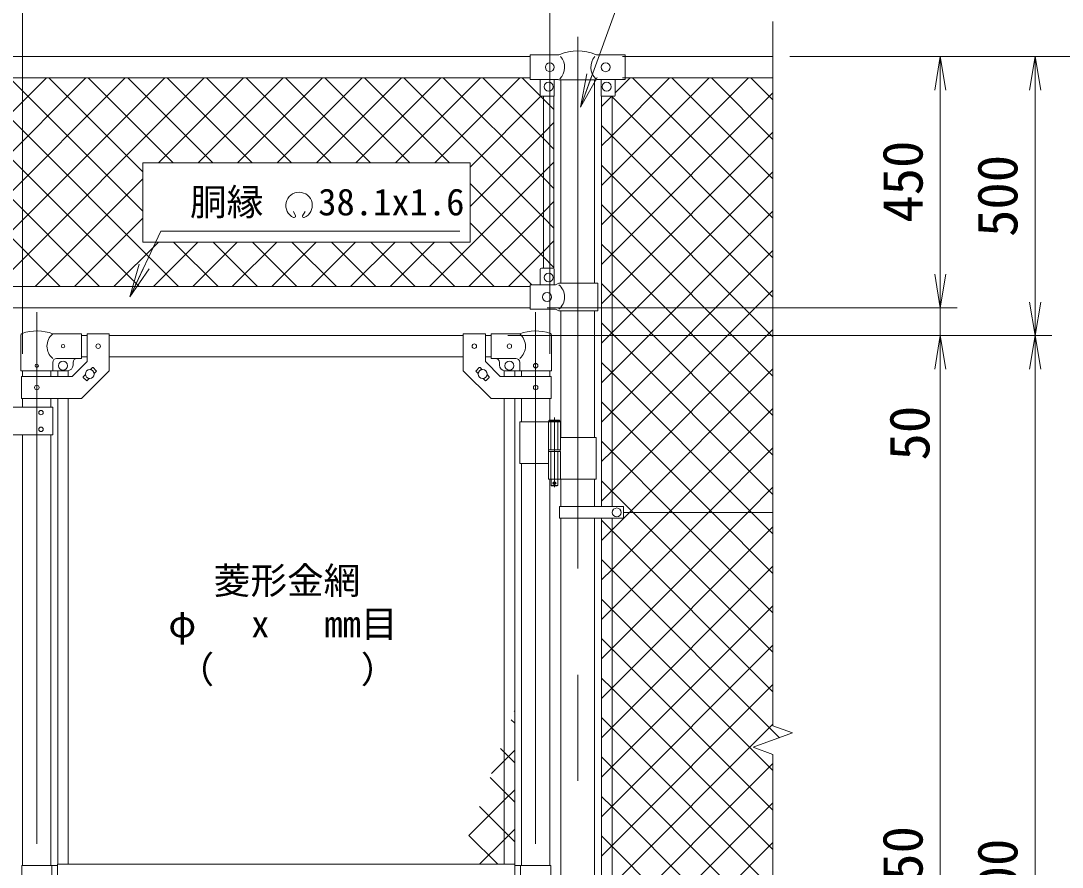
# Model space of a CAD drawing. Units: millimetres, scale not verified. Extents: x -6300 to 6300, y -4455 to 4455.
# Drawn here: x 2005 to 3872, y -109 to 1408 of the extents above; entities that cross this region are included whole.
import ezdxf
from ezdxf.enums import TextEntityAlignment as Align

# ---------------------------------------------------------------- set-up
doc = ezdxf.new("R2010")
doc.units = ezdxf.units.MM
doc.header["$LTSCALE"] = 30
doc.linetypes.add('DASHED', pattern=[7.5, 6, -1.5])
doc.linetypes.add('USER1', pattern=[50.8, 31.75, -6.35, 6.35, -6.35])
for name, color, linetype, lineweight in [('0-0_D-BMK', 2, 'USER1', 13), ('0-1_D-STR1', 1, 'Continuous', 18), ('0-2_D-STR3', 3, 'Continuous', 13), ('0-6_D-STR-DIM', 7, 'Continuous', 9), ('0-7_0', 7, 'Continuous', 9), ('0-8_D-STR-TXT', 7, 'Continuous', 9), ('0-9_Defpoints', 8, 'Continuous', 18), ('0-A_D-STR2', 7, 'Continuous', 9)]:
    doc.layers.add(name, color=color, linetype=linetype, lineweight=lineweight)
doc.styles.add('ＭＳ ゴシック', font='')
doc.styles.get('ＭＳ ゴシック').set_extended_font_data('MS Gothic')

# ---------------------------------------------------------------- blocks, each defined once
blk = doc.blocks.new('_Open')
at = {"layer": '0-7_0'}
blk.add_line((-30, 5), (0, 0), dxfattribs=at)
blk.add_lwpolyline([(-30, -5), (0, 0), (-30, 0)], dxfattribs=at)

msp = doc.modelspace()

# ---------------------------------------------------------------- linework, layer by layer
at = {"layer": '0-0_D-BMK'}
for p, q in [((3003.09, 1379.08), (3003.09, -1516.74)), ((2033.49, 885.57), (2033.49, -1152.82)), ((2927.69, 885.57), (2927.69, -1152.82)), ((2961.25, 697.26), (2961.25, 572.37)), ((2957.62, 579.34), (2964.87, 579.34))]:
    msp.add_line(p, q, dxfattribs=at)
at = {"layer": '0-1_D-STR1'}
for p, q in [((1088.09, 1343.84), (2918.09, 1343.84)), ((3083.09, 1343.84), (3353.09, 1343.84)), ((1088.09, 1305.74), (2918.09, 1305.74)), ((2972.84, 1302.34), (2972.84, 937.94)), ((3033.34, 1302.34), (3033.34, 937.94)), ((3083.09, 1305.84), (3353.09, 1305.84)), ((2918.09, 931.84), (1088.09, 931.84)), ((2918.09, 893.84), (1088.09, 893.84)), ((2972.84, 887.94), (2972.84, 661.34)), ((3033.34, 887.94), (3033.34, 661.34)), ((2123.49, 843.84), (2113.49, 843.84)), ((2797.69, 843.84), (2163.49, 843.84)), ((2847.69, 843.84), (2837.69, 843.84)), ((2123.49, 805.84), (2113.49, 805.84)), ((2797.69, 805.84), (2163.49, 805.84)), ((2847.69, 805.84), (2837.69, 805.84)), ((2008.09, 780.84), (2008.09, 770.79)), ((2058.89, 780.84), (2058.89, 770.79)), ((2902.29, 780.84), (2902.29, 770.79)), ((2953.09, 780.84), (2953.09, 770.79)), ((2008.09, 730.79), (2008.09, 715.79)), ((2058.89, 730.79), (2058.89, 715.79)), ((2902.29, 730.79), (2902.29, 689.34)), ((2953.09, 730.79), (2953.09, 692.34)), ((2008.09, 665.79), (2008.09, -106.16)), ((2058.89, 665.79), (2058.89, -106.16)), ((2902.29, 614.34), (2902.29, -106.16)), ((2953.09, 586.34), (2953.09, -106.16)), ((2972.84, 586.34), (2972.84, 537.34)), ((3033.34, 586.34), (3033.34, 537.34)), ((2972.84, 516.34), (2972.84, -278.66)), ((3033.34, 516.34), (3033.34, -278.66))]:
    msp.add_line(p, q, dxfattribs=at)
at = {"layer": '0-2_D-STR3'}
for p, q in [((2918.09, 1302.84), (2918.09, 1346.84)), ((2967.31, 1346.84), (2918.09, 1346.84)), ((3088.09, 1346.84), (3038.87, 1346.84)), ((3088.09, 1302.84), (3088.09, 1346.84)), ((2968.29, 1302.84), (2918.09, 1302.84)), ((2936.09, 1302.84), (2936.09, 1273.84)), ((2961.09, 1302.84), (2961.09, 1273.84)), ((2969.29, 1302.34), (2968.29, 1302.84)), ((3036.89, 1302.34), (2969.29, 1302.34)), ((3036.89, 1302.34), (3037.89, 1302.84)), ((3088.09, 1302.84), (3037.89, 1302.84)), ((3045.09, 1302.84), (3045.09, 1273.84)), ((3070.09, 1302.84), (3070.09, 1273.84)), ((2960.09, 1272.84), (2937.09, 1272.84)), ((2941.59, 964.94), (2941.59, 1272.84)), ((2960.59, 964.26), (2960.59, 1272.97)), ((3045.59, 1272.97), (3045.59, 537.34)), ((3046.09, 1272.84), (3069.09, 1272.84)), ((3064.59, 1272.84), (3064.59, 537.34)), ((2936.09, 962.94), (2936.09, 934.94)), ((2959.09, 964.94), (2938.09, 964.94)), ((2961.09, 962.94), (2961.09, 934.94)), ((2963.29, 934.94), (2918.09, 934.94)), ((2918.09, 890.94), (2918.09, 934.94)), ((2963.29, 934.94), (2969.29, 937.94)), ((3039.19, 937.94), (2969.29, 937.94)), ((3039.19, 937.94), (3039.19, 887.94)), ((2963.29, 890.94), (2918.09, 890.94)), ((2963.29, 890.94), (2969.29, 887.94)), ((3039.19, 887.94), (2969.29, 887.94)), ((2004.94, 780.84), (2004.94, 844.53)), ((2113.49, 846.84), (2062.04, 846.84)), ((2113.49, 846.84), (2113.49, 802.84)), ((2123.49, 847.04), (2123.49, 797.36)), ((2123.49, 847.04), (2163.49, 847.04)), ((2163.49, 847.04), (2163.49, 780.79)), ((2797.69, 847.04), (2797.69, 780.79)), ((2837.69, 847.04), (2797.69, 847.04)), ((2837.69, 847.04), (2837.69, 797.36)), ((2847.69, 846.84), (2899.14, 846.84)), ((2847.69, 846.84), (2847.69, 802.84)), ((2956.24, 780.84), (2956.24, 844.53)), ((2113.49, 802.84), (2069.04, 802.84)), ((2847.69, 802.84), (2892.14, 802.84)), ((2062.04, 780.84), (2062.04, 795.84)), ((2096.92, 770.79), (2123.49, 797.36)), ((2098.49, 795.84), (2098.49, 790.84)), ((2129.37, 782.74), (2133.09, 786.46)), ((2134.5, 786.46), (2140.16, 780.8)), ((2826.68, 786.46), (2821.02, 780.8)), ((2831.81, 782.74), (2828.09, 786.46)), ((2864.26, 770.79), (2837.69, 797.36)), ((2862.69, 795.84), (2862.69, 790.84)), ((2899.14, 780.84), (2899.14, 795.84)), ((2004.94, 780.84), (2062.04, 780.84)), ((2005.79, 770.79), (2096.92, 770.79)), ((2005.79, 770.79), (2005.79, 730.79)), ((2062.04, 780.84), (2088.49, 780.84)), ((2070.99, 780.84), (2070.99, 770.79)), ((2089.99, 780.84), (2089.99, 770.79)), ((2116.82, 770.19), (2120.54, 773.91)), ((2116.82, 768.78), (2122.48, 763.12)), ((2123.89, 763.12), (2127.61, 766.84)), ((2136.44, 775.67), (2140.16, 779.38)), ((2824.74, 775.67), (2821.02, 779.38)), ((2837.29, 763.12), (2833.57, 766.84)), ((2844.36, 768.78), (2838.7, 763.12)), ((2844.36, 770.19), (2840.64, 773.91)), ((2955.39, 770.79), (2864.26, 770.79)), ((2871.19, 780.84), (2871.19, 770.79)), ((2899.14, 780.84), (2872.69, 780.84)), ((2890.19, 780.84), (2890.19, 770.79)), ((2956.24, 780.84), (2899.14, 780.84)), ((2955.39, 770.79), (2955.39, 730.79)), ((2070.99, 730.79), (2070.99, -103.66)), ((2089.99, 730.79), (2089.99, -103.66)), ((2871.19, 730.79), (2871.19, -103.66)), ((2890.19, 730.79), (2890.19, -103.66)), ((2062.49, 715.79), (1942.49, 715.79)), ((2062.49, 715.79), (2062.49, 665.79)), ((2971.25, 691.34), (2951.25, 691.34)), ((2952.25, 692.34), (2970.25, 692.34)), ((2971.25, 691.34), (2970.25, 692.34)), ((2971.25, 691.34), (2971.25, 689.34)), ((2899.14, 689.34), (2899.14, 614.34)), ((2899.14, 689.34), (2972.05, 689.34)), ((2950.45, 689.34), (2950.45, 639.34)), ((2972.05, 689.34), (2972.05, 639.34)), ((2062.49, 665.79), (1942.49, 665.79)), ((2972.05, 661.34), (3036.39, 661.34)), ((3036.39, 661.34), (3036.39, 586.34)), ((2950.45, 639.34), (2972.05, 639.34)), ((2950.45, 636.34), (2972.05, 636.34)), ((2950.45, 636.34), (2950.45, 586.34)), ((2950.75, 639.34), (2950.75, 636.34)), ((2950.75, 636.34), (2971.75, 636.34)), ((2971.75, 639.34), (2971.75, 636.34)), ((2972.05, 636.34), (2972.05, 586.34)), ((2899.14, 614.34), (2950.34, 614.34)), ((2950.45, 586.34), (3036.39, 586.34)), ((2955.25, 586.34), (2955.25, 575.34)), ((2956.25, 574.34), (2955.25, 575.34)), ((2956.25, 574.34), (2966.25, 574.34)), ((2966.25, 574.34), (2967.25, 575.34)), ((2970.29, 537.34), (2970.29, 516.34)), ((2970.29, 537.34), (3085.09, 537.34)), ((3085.09, 537.34), (3085.09, 516.34)), ((3353.09, 526.84), (3085.09, 526.84)), ((2970.29, 516.34), (3085.09, 516.34)), ((3045.59, 516.34), (3045.59, -278.66)), ((3064.59, 516.34), (3064.59, -278.66)), ((2006.49, -106.16), (2006.49, -124.66)), ((2006.49, -106.16), (2070.59, -106.16)), ((2060.49, -106.16), (2060.49, -124.66)), ((2070.59, -103.66), (2890.59, -103.66)), ((2070.59, -124.66), (2070.59, -103.66)), ((2890.59, -158.66), (2890.59, -103.66)), ((2954.69, -106.16), (2890.59, -106.16)), ((2900.69, -106.16), (2900.69, -156.16)), ((2954.69, -106.16), (2954.69, -156.16))]:
    msp.add_line(p, q, dxfattribs=at)
at = {"layer": '0-2_D-STR3', "linetype": 'DASHED'}
for p, q in [((2954.95, 689.34), (2954.95, 639.34)), ((2967.55, 689.34), (2967.55, 639.34)), ((2954.95, 636.34), (2954.95, 586.34)), ((2967.55, 636.34), (2967.55, 586.34))]:
    msp.add_line(p, q, dxfattribs=at)
at = {"layer": '0-2_D-STR3'}
for points in [[(2005.79, 730.79), (2113.49, 730.79), (2163.49, 780.79)], [(2955.39, 730.79), (2847.69, 730.79), (2797.69, 780.79)], [(2952.25, 692.34), (2951.25, 691.34), (2951.25, 689.34)], [(2967.25, 586.34), (2967.25, 575.34), (2955.25, 575.34)]]:
    msp.add_lwpolyline(points, dxfattribs=at)
for centre, radius in [((2953.09, 1324.84), 8), ((3053.09, 1324.84), 8), ((2951.09, 1289.84), 8), ((3055.09, 1289.84), 8), ((2951.09, 947.94), 8), ((2948.09, 912.94), 8), ((2080.49, 824.84), 3), ((2143.49, 824.79), 4), ((2817.69, 824.79), 4), ((2880.69, 824.84), 4), ((2033.49, 789.84), 3), ((2080.49, 789.84), 8), ((2880.69, 789.84), 8), ((2927.69, 789.84), 4), ((2128.49, 774.79), 8), ((2832.69, 774.79), 8), ((2033.49, 750.79), 4), ((2927.69, 750.79), 4), ((2040.99, 705.79), 4), ((2040.99, 675.79), 4), ((2961.25, 579.34), 2.5), ((3073.09, 526.84), 8)]:
    msp.add_circle(centre, radius, dxfattribs=at)
for centre, radius, start, end in [((2967.31, 1354.84), 8, 270, 296.9114), ((3003.09, 1271.38), 82.82, 67.15338, 112.84662), ((3038.87, 1354.84), 8, 243.0886, 270), ((2950.7, 1324.84), 28.8, 314.1684, 41.01552), ((3055.48, 1324.84), 28.8, 138.98448, 225.8316), ((2937.09, 1273.84), 1, 180, 270), ((2960.09, 1273.84), 1, 270, 0), ((3046.09, 1273.84), 1, 180, 270), ((3069.09, 1273.84), 1, 270, 0), ((2938.09, 962.94), 2, 90, 180), ((2959.09, 962.94), 2, 0, 90), ((2950.7, 912.94), 28.8, 310.19176, 49.80824), ((2008.24, 844.53), 3.3, 109.22051, 180), ((2033.49, 772.11), 80, 69.0916, 109.22051), ((2080.24, 824.84), 28.55, 129.59418, 230.40582), ((2927.69, 772.11), 80, 70.77949, 110.9084), ((2880.94, 824.84), 28.55, 309.59418, 50.40582), ((2952.94, 844.53), 3.3, 0, 70.77949), ((2069.04, 795.84), 7, 90, 180), ((2105.49, 795.84), 7, 90, 180), ((2855.69, 795.84), 7, 0, 90), ((2892.14, 795.84), 7, 0, 90), ((2088.49, 790.84), 10, 270, 0), ((2133.79, 785.75), 1, 45, 135), ((2827.39, 785.75), 1, 45, 135), ((2872.69, 790.84), 10, 180, 270), ((2117.53, 769.49), 1, 135, 225), ((2139.45, 780.09), 1, 315, 45), ((2821.73, 780.09), 1, 135, 225), ((2843.65, 769.49), 1, 315, 45), ((2123.19, 763.83), 1, 225, 315), ((2837.99, 763.83), 1, 225, 315)]:
    msp.add_arc(centre, radius, start, end, dxfattribs=at)
at = {"layer": '0-6_D-STR-DIM'}
for p, q in [((2008.09, 810.84), (2008.09, 1623.84)), ((2008.09, 810.84), (2008.09, 1623.84)), ((2953.09, 810.84), (2953.09, 1623.84)), ((3353.09, 144.49), (3353.09, 1406.84)), ((3383.09, 1343.84), (4023.09, 1343.84)), ((3383.09, 1343.84), (4193.09, 1343.84)), ((3383.09, 1343.84), (3853.09, 1343.84)), ((3383.09, 1343.84), (3683.09, 1343.84)), ((3653.09, 1283.84), (3653.09, 953.84)), ((3823.09, 1283.84), (3823.09, 903.84)), ((3653.09, 953.84), (3653.09, 1013.84)), ((2948.09, 893.84), (3683.09, 893.84)), ((2948.09, 893.84), (3683.09, 893.84)), ((3653.09, 893.84), (3653.09, 843.84)), ((2877.69, 843.84), (3683.09, 843.84)), ((2877.69, 843.84), (3853.09, 843.84)), ((2877.69, 843.84), (3853.09, 843.84)), ((2877.69, 843.84), (3683.09, 843.84)), ((3653.09, -1046.16), (3653.09, 783.84)), ((3653.09, 783.84), (3653.09, 723.84)), ((3823.09, 783.84), (3823.09, -1096.16)), ((3317.85, 106.01), (3388.33, 131.66)), ((3388.33, 131.66), (3353.09, 144.49)), ((3353.09, 93.19), (3317.85, 106.01)), ((3353.09, -1249.16), (3353.09, 93.19))]:
    msp.add_line(p, q, dxfattribs=at)
at = {"layer": '0-8_D-STR-TXT'}
for p, q in [((2497.23, 1058.22), (2493.4, 1066.43)), ((2509.81, 1058.21), (2514.34, 1066.05))]:
    msp.add_line(p, q, dxfattribs=at)
for points in [[(3623.98, 1480.93), (3090.83, 1480.93), (3008.9, 1255.2)], [(2791.77, 1030.93), (2255.57, 1030.93), (2201.15, 914.92)]]:
    msp.add_lwpolyline(points, dxfattribs=at)
for centre, radius, start, end in [((2503.52, 1077.1), 23.75, 292.92895, 245.65759), ((2494.77, 1057.76), 2.5, 245.55066, 10.6575), ((2512.27, 1057.75), 2.5, 169.34241, 276.63708)]:
    msp.add_arc(centre, radius, start, end, dxfattribs=at)
at = {"layer": '0-9_Defpoints'}
msp.add_lwpolyline([(2810.13, 1153.37), (2223.6, 1153.37), (2223.6, 1011.44), (2810.13, 1011.44)], close=True, dxfattribs=at)
at = {"layer": '0-A_D-STR2'}
for p, q in [((2146.16, 931.84), (1772.26, 1305.74)), ((1818.26, 931.84), (2192.16, 1305.74)), ((2216.87, 931.84), (1842.97, 1305.74)), ((1862.77, 1117.77), (2050.74, 1305.74)), ((1862.77, 1047.06), (2121.45, 1305.74)), ((1888.97, 931.84), (2262.87, 1305.74)), ((2287.58, 931.84), (1913.68, 1305.74)), ((1959.68, 931.84), (2333.58, 1305.74)), ((2223.6, 1066.53), (1984.39, 1305.74)), ((2223.6, 1137.24), (2055.1, 1305.74)), ((2278.19, 1153.37), (2125.81, 1305.74)), ((2348.9, 1153.37), (2196.52, 1305.74)), ((2251.92, 1153.37), (2404.29, 1305.74)), ((2419.61, 1153.37), (2267.24, 1305.74)), ((2322.63, 1153.37), (2475, 1305.74)), ((2490.32, 1153.37), (2337.95, 1305.74)), ((2393.34, 1153.37), (2545.72, 1305.74)), ((2561.03, 1153.37), (2408.66, 1305.74)), ((2464.05, 1153.37), (2616.43, 1305.74)), ((2631.74, 1153.37), (2479.37, 1305.74)), ((2534.77, 1153.37), (2687.14, 1305.74)), ((2702.45, 1153.37), (2550.08, 1305.74)), ((2605.48, 1153.37), (2757.85, 1305.74)), ((2773.16, 1153.37), (2620.79, 1305.74)), ((2676.19, 1153.37), (2828.56, 1305.74)), ((2941.59, 1055.65), (2691.5, 1305.74)), ((2746.9, 1153.37), (2899.27, 1305.74)), ((2941.59, 1126.36), (2762.21, 1305.74)), ((2941.59, 1197.07), (2832.92, 1305.74)), ((2941.59, 1267.78), (2903.63, 1305.74)), ((3064.59, 1202.63), (3167.8, 1305.84)), ((3064.59, 1131.92), (3238.51, 1305.84)), ((3064.59, 1061.21), (3309.22, 1305.84)), ((3070.09, 1278.84), (3097.09, 1305.84)), ((3353.09, 1054), (3101.25, 1305.84)), ((3353.09, 1124.71), (3171.96, 1305.84)), ((3353.09, 1195.42), (3242.67, 1305.84)), ((3353.09, 1266.13), (3313.38, 1305.84)), ((2810.13, 1145.89), (2937.08, 1272.84)), ((3045.59, 1254.34), (3064.09, 1272.84)), ((3064.59, 990.5), (3353.09, 1279)), ((2960.59, 1248.78), (2941.59, 1267.78)), ((3064.59, 1201.08), (3045.59, 1220.08)), ((2960.59, 1178.07), (2941.59, 1197.07)), ((3045.59, 1183.63), (3064.59, 1202.63)), ((3064.59, 919.79), (3353.09, 1208.29)), ((3353.09, 912.58), (3064.59, 1201.08)), ((2075.45, 931.84), (1862.77, 1144.51)), ((2941.59, 1135.93), (2960.59, 1154.93)), ((3064.59, 1130.37), (3045.59, 1149.37)), ((2030.39, 931.84), (2223.6, 1125.05)), ((2737.5, 931.84), (2941.59, 1135.93)), ((2960.59, 1107.36), (2941.59, 1126.36)), ((3045.59, 1112.92), (3064.59, 1131.92)), ((3064.59, 849.08), (3353.09, 1137.58)), ((3353.09, 841.87), (3064.59, 1130.37)), ((2941.59, 1065.22), (2960.59, 1084.22)), ((2808.21, 931.84), (2941.59, 1065.22)), ((3064.59, 1059.66), (3045.59, 1078.66)), ((3064.59, 778.37), (3353.09, 1066.87)), ((2101.1, 931.84), (2223.6, 1054.34)), ((2920.88, 934.94), (2810.13, 1045.69)), ((2960.59, 1036.65), (2941.59, 1055.65)), ((3045.59, 1042.21), (3064.59, 1061.21)), ((3353.09, 771.16), (3064.59, 1059.66)), ((2171.82, 931.84), (2251.42, 1011.44)), ((2242.53, 931.84), (2322.13, 1011.44)), ((2358.29, 931.84), (2278.69, 1011.44)), ((2313.24, 931.84), (2392.84, 1011.44)), ((2429, 931.84), (2349.4, 1011.44)), ((2383.95, 931.84), (2463.55, 1011.44)), ((2499.71, 931.84), (2420.11, 1011.44)), ((2454.66, 931.84), (2534.26, 1011.44)), ((2570.42, 931.84), (2490.82, 1011.44)), ((2525.37, 931.84), (2604.97, 1011.44)), ((2641.14, 931.84), (2561.53, 1011.44)), ((2596.08, 931.84), (2675.68, 1011.44)), ((2711.85, 931.84), (2632.24, 1011.44)), ((2666.79, 931.84), (2746.39, 1011.44)), ((2782.56, 931.84), (2702.96, 1011.44)), ((2853.27, 931.84), (2773.67, 1011.44)), ((2941.59, 994.51), (2960.59, 1013.51)), ((2878.92, 931.84), (2941.59, 994.51)), ((3064.59, 988.95), (3045.59, 1007.95)), ((3045.59, 971.5), (3064.59, 990.5)), ((3064.59, 707.66), (3353.09, 996.16)), ((3353.09, 700.45), (3064.59, 988.95)), ((3064.59, 918.23), (3045.59, 937.23)), ((3045.59, 900.79), (3064.59, 919.79)), ((3064.59, 636.95), (3353.09, 925.45)), ((3353.09, 629.73), (3064.59, 918.23)), ((3064.59, 847.52), (3045.59, 866.52)), ((3045.59, 830.08), (3064.59, 849.08)), ((3064.59, 566.23), (3353.09, 854.73)), ((3353.09, 559.02), (3064.59, 847.52)), ((3064.59, 776.81), (3045.59, 795.81)), ((3095.9, 526.84), (3353.09, 784.02)), ((3045.59, 759.37), (3064.59, 778.37)), ((3314.56, 526.84), (3064.59, 776.81)), ((3064.59, 706.1), (3045.59, 725.1)), ((3166.61, 526.84), (3353.09, 713.31)), ((3045.59, 688.66), (3064.59, 707.66)), ((3243.85, 526.84), (3064.59, 706.1)), ((3064.59, 635.39), (3045.59, 654.39)), ((3045.59, 617.95), (3064.59, 636.95)), ((3173.14, 526.84), (3064.59, 635.39)), ((3237.33, 526.84), (3353.09, 642.6)), ((3064.59, 564.68), (3045.59, 583.68)), ((3045.59, 547.23), (3064.59, 566.23)), ((3102.43, 526.84), (3064.59, 564.68)), ((3308.04, 526.84), (3353.09, 571.89)), ((3064.59, 495.52), (3095.9, 526.84)), ((3064.59, 424.81), (3166.61, 526.84)), ((3064.59, 354.1), (3237.33, 526.84)), ((3064.59, 283.39), (3308.04, 526.84)), ((3353.09, 276.18), (3102.43, 526.84)), ((3353.09, 346.89), (3173.14, 526.84)), ((3353.09, 417.6), (3243.85, 526.84)), ((3353.09, 488.31), (3314.56, 526.84)), ((3045.59, 476.52), (3064.59, 495.52)), ((3064.59, 212.68), (3353.09, 501.18)), ((3064.59, 141.97), (3353.09, 430.47)), ((3045.59, 405.81), (3064.59, 424.81)), ((3064.59, 352.55), (3045.59, 371.55)), ((3064.59, 71.26), (3353.09, 359.76)), ((3045.59, 335.1), (3064.59, 354.1)), ((3353.09, 64.05), (3064.59, 352.55)), ((3064.59, 281.84), (3045.59, 300.84)), ((3045.59, 264.39), (3064.59, 283.39)), ((3064.59, 0.55), (3353.09, 289.05)), ((3353.09, -6.66), (3064.59, 281.84)), ((3064.59, 211.13), (3045.59, 230.13)), ((3045.59, 193.68), (3064.59, 212.68)), ((3064.59, -70.16), (3353.09, 218.34)), ((3353.09, -77.37), (3064.59, 211.13)), ((2889.08, 170.25), (2890.19, 171.36)), ((2890.19, 148.92), (2883.68, 155.42)), ((3064.59, 140.42), (3045.59, 159.42)), ((3045.59, 122.97), (3064.59, 141.97)), ((3064.59, -140.87), (3353.09, 147.63)), ((3353.09, -148.08), (3064.59, 140.42)), ((2871.19, 97.21), (2864.82, 103.58)), ((2871.19, 81.65), (2890.19, 100.65)), ((2890.19, 78.21), (2871.19, 97.21)), ((2848.62, 59.08), (2871.19, 81.65)), ((3064.59, 69.71), (3045.59, 88.71)), ((3045.59, 52.26), (3064.59, 71.26)), ((3353.09, -218.79), (3064.59, 69.71)), ((2871.19, 26.49), (2845.95, 51.74)), ((2871.19, 10.94), (2890.19, 29.94)), ((2890.19, 7.49), (2871.19, 26.49)), ((2808.15, -52.1), (2871.19, 10.94)), ((3064.59, -1), (3045.59, 18)), ((3045.59, -18.45), (3064.59, 0.55)), ((3068.22, -278.66), (3353.09, 6.21)), ((2871.19, -44.22), (2827.08, -0.11)), ((3352.75, -289.16), (3064.59, -1)), ((2859.92, -103.66), (2808.21, -51.95)), ((2890.19, -63.22), (2871.19, -44.22)), ((3064.59, -71.71), (3045.59, -52.71)), ((3045.59, -89.16), (3064.59, -70.16)), ((3282.04, -289.16), (3064.59, -71.71)), ((3128.43, -289.16), (3353.09, -64.5))]:
    msp.add_line(p, q, dxfattribs=at)
for points in [[(3353.09, 983.29), (3064.59, 1271.79), (3063.54, 1272.84)], [(2810.13, 1075.18), (2941.59, 1206.64), (2960.59, 1225.64)], [(2960.59, 965.94), (2941.59, 984.94), (2810.13, 1116.4)], [(3353.09, 205.47), (3064.59, 493.97), (3045.59, 512.97)], [(3364.76, 123.09), (3064.59, 423.26), (3045.59, 442.26)], [(3045.59, -230.58), (3064.59, -211.58), (3353.09, 76.92)], [(2827.3, -103.66), (2871.19, -59.77), (2890.19, -40.77)]]:
    msp.add_lwpolyline(points, dxfattribs=at)

# ---------------------------------------------------------------- block references
at = {"layer": '0-6_D-STR-DIM', "xscale": 2, "yscale": 2}
for p, rotation in [((3653.09, 1343.84), 90), ((3823.09, 1343.84), 90), ((3653.09, 893.84), 270), ((3653.09, 893.84), 270), ((3823.09, 843.84), 270), ((3653.09, 843.84), 90), ((3653.09, 843.84), 90), ((3823.09, 843.84), 90)]:
    msp.add_blockref('_Open', p, dxfattribs=dict(at, rotation=rotation))
at = {"layer": '0-8_D-STR-TXT', "xscale": 2, "yscale": 2}
for p, rotation in [((3008.22, 1253.32), 250.05227), ((2200.31, 913.11), 244.87249)]:
    msp.add_blockref('_Open', p, dxfattribs=dict(at, rotation=rotation))

# ---------------------------------------------------------------- texts
at = {"layer": '0-6_D-STR-DIM', "style": 'ＭＳ ゴシック'}
for s, p in [('450', (3642.97, 1046.09)), ('500', (3812.97, 1020.53)), ('50', (3655.28, 619.9)), ('1950', (3642.97, -231.51)), ('2000', (3812.97, -254.04))]:
    msp.add_text(s, height=72.14, rotation=90, dxfattribs=at).set_placement(p, align=Align.BOTTOM_LEFT)
at = {"layer": '0-8_D-STR-TXT', "style": 'ＭＳ ゴシック'}
for s, p in [('胴縁 \u300038.1x1.6', (2308.02, 1044.79)), ('菱形金網', (2350.64, 366.24)), ('φ\u3000 x\u3000 mm目', (2269.42, 288.65)), ('（\u3000\u3000\u3000\u3000）', (2285.67, 207))]:
    msp.add_text(s, height=48.17, dxfattribs=at).set_placement(p, align=Align.BOTTOM_LEFT)

doc.saveas('drawing.dxf')
